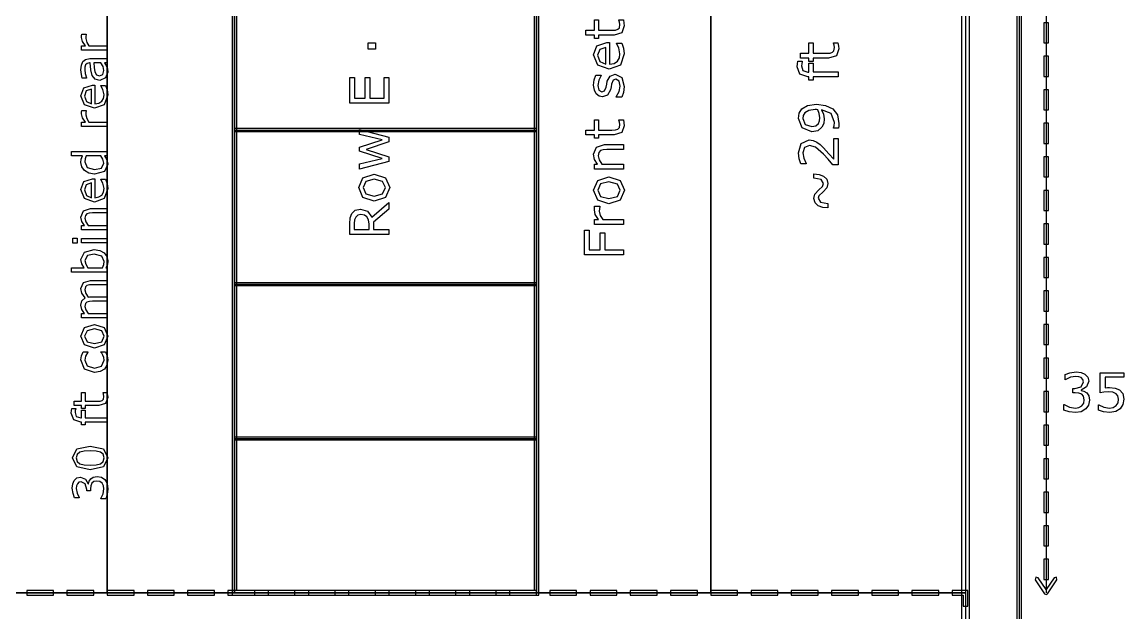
# Model space of a CAD drawing. Extents: x -17 to 192, y 167 to 459.
# Drawn here: x 26.8 to 70.27, y 374.39 to 397.69 of the extents above; entities that cross this region are included whole.
import ezdxf

# ---------------------------------------------------------------- set-up
doc = ezdxf.new("R2010")
doc.units = 0

msp = doc.modelspace()

# ---------------------------------------------------------------- linework, layer by layer
at = {"layer": 'Layer 1', "color": 7}
for points in [[(4.603848, 443.071168), (4.603848, 323.426942), (64.187733, 323.426942), (64.187733, 443.071168), (4.603848, 443.071168)], [(4.92114, 442.753876), (63.870439, 442.753876), (63.870439, 323.744236), (4.92114, 323.744236), (4.92114, 442.753876)], [(66.053249, 442.912522), (66.053249, 323.585589), (66.238251, 323.585589), (66.238251, 442.912522), (66.053249, 442.912522)], [(35.097038, 436.125865), (35.097038, 375.086773), (47.188275, 375.086773), (47.188275, 436.125865), (35.097038, 436.125865)], [(4.762494, 375.179274), (64.029086, 375.179274), (64.029086, 330.993913), (4.762494, 330.993913), (4.762494, 375.179274)]]:
    msp.add_lwpolyline(points, close=True, dxfattribs=at)
for points in [[(66.14575, 442.912522), (66.14575, 323.585589)], [(25.135385, 436.033364), (30.162462, 436.033364), (30.162462, 375.179274), (25.135385, 375.179274), (25.135385, 436.033364)], [(25.135385, 436.033364), (35.189539, 436.033364), (35.189539, 375.179274), (25.135385, 375.179274), (25.135385, 436.033364)], [(30.162462, 436.033364), (35.189539, 436.033364), (35.189539, 375.179274), (30.162462, 375.179274), (30.162462, 436.033364)], [(35.189539, 436.033364), (47.095774, 436.033364), (47.095774, 375.179274), (35.189539, 375.179274), (35.189539, 436.033364)], [(47.095774, 436.033364), (53.974932, 436.033364), (53.974932, 375.179274), (47.095774, 375.179274), (47.095774, 436.033364)], [(53.974932, 436.033364), (64.029086, 436.033364), (64.029086, 375.179274), (53.974932, 375.179274), (53.974932, 436.033364)], [(67.204082, 436.033364), (67.204082, 375.179274)], [(35.28204, 435.940863), (47.003273, 435.940863), (47.003273, 375.271775), (35.28204, 375.271775), (35.28204, 435.940863)], [(50.525001, 397.775749), (50.54876, 397.655858), (50.558074, 397.541138), (50.462988, 397.272419), (50.158098, 397.180437), (49.544184, 397.180437), (49.544184, 397.049178), (49.380886, 397.049178), (49.380886, 397.180437), (49.049122, 397.180437), (49.049122, 397.374739), (49.380886, 397.374739), (49.380886, 397.775749), (49.544184, 397.775749), (49.544184, 397.374739), (50.070249, 397.374739), (50.212875, 397.378866), (50.307958, 397.407804), (50.368937, 397.469817), (50.387537, 397.591771), (50.374096, 397.69099), (50.350336, 397.765404), (50.350336, 397.775749), (50.525001, 397.775749)], [(67.111581, 397.668829), (67.111581, 396.87508), (67.296583, 396.87508), (67.296583, 397.668829), (67.111581, 397.668829)], [(29.337641, 397.209742), (29.337641, 397.200699), (29.324967, 397.126543), (29.320443, 397.04244), (29.355712, 396.890511), (29.445241, 396.749435), (30.162396, 396.749435), (30.162396, 396.57942), (29.152253, 396.57942), (29.152253, 396.749435), (29.301467, 396.749435), (29.186617, 396.927589), (29.152253, 397.085848), (29.154978, 397.150056), (29.163127, 397.209742), (29.337641, 397.209742)], [(40.746765, 396.873589), (40.746765, 396.626577), (40.454276, 396.626577), (40.454276, 396.873589), (40.746765, 396.873589)], [(49.978264, 396.881747), (49.978264, 396.031155), (50.1643, 396.063193), (50.293491, 396.151043), (50.367905, 396.278167), (50.392696, 396.441465), (50.346188, 396.678142), (50.253168, 396.848674), (50.253168, 396.859019), (50.465041, 396.859019), (50.534288, 396.658515), (50.562193, 396.443542), (50.407163, 395.994992), (49.964815, 395.83376), (49.51523, 395.987755), (49.348831, 396.394967), (49.485258, 396.754633), (49.87283, 396.881757), (49.978264, 396.881747)], [(49.829436, 396.692612), (49.592758, 396.615097), (49.509042, 396.384619), (49.601027, 396.135541), (49.829436, 396.031155), (49.829436, 396.692612)], [(58.991681, 396.868483), (59.015441, 396.748595), (59.024754, 396.633872), (58.929668, 396.365156), (58.624779, 396.273171), (58.010864, 396.273171), (58.010864, 396.141914), (57.847566, 396.141914), (57.847566, 396.273171), (57.515803, 396.273171), (57.515803, 396.467476), (57.847566, 396.467476), (57.847566, 396.868483), (58.010864, 396.868483), (58.010864, 396.467476), (58.536929, 396.467476), (58.679555, 396.471603), (58.774639, 396.500543), (58.835617, 396.562554), (58.854217, 396.684511), (58.840776, 396.783729), (58.817017, 396.858143), (58.817017, 396.868488), (58.991681, 396.868483)], [(30.162396, 396.25205), (30.162396, 396.082939), (30.05478, 396.082939), (30.098187, 396.021444), (30.141597, 395.947289), (30.175961, 395.84962), (30.190434, 395.7203), (30.099999, 395.48879), (29.869394, 395.393835), (29.684003, 395.442669), (29.571868, 395.583746), (29.516702, 395.805308), (29.495007, 396.082939), (29.468786, 396.082939), (29.372925, 396.06214), (29.313241, 396.004263), (29.285205, 395.917446), (29.277982, 395.811639), (29.29608, 395.662424), (29.346721, 395.492408), (29.346721, 395.483365), (29.173993, 395.483365), (29.144151, 395.627154), (29.127879, 395.812544), (29.145977, 395.997932), (29.205664, 396.135392), (29.31328, 396.222208), (29.476965, 396.252051), (30.162396, 396.25205)], [(29.913704, 396.082939), (29.632455, 396.082939), (29.646028, 395.899359), (29.672248, 395.732961), (29.737359, 395.614493), (29.857636, 395.569276), (29.988766, 395.621728), (30.032174, 395.781795), (29.997809, 395.94548), (29.913707, 396.082939), (29.913704, 396.082939)], [(57.581949, 396.146047), (57.581949, 396.135702), (57.563349, 396.051985), (57.553003, 395.961035), (57.608812, 395.779134), (57.808284, 395.723326), (57.847558, 395.723326), (57.847558, 396.073692), (58.010856, 396.073692), (58.010856, 395.729525), (59.002016, 395.729525), (59.002016, 395.535223), (58.010864, 395.535223), (58.010864, 395.403966), (57.847566, 395.403966), (57.847566, 395.535223), (57.809326, 395.535223), (57.494099, 395.637543), (57.383512, 395.933132), (57.389703, 396.049919), (57.404175, 396.146037), (57.581949, 396.146047)], [(67.111581, 396.345914), (67.111581, 395.552165), (67.296583, 395.552165), (67.296583, 396.345914), (67.111581, 396.345914)], [(50.20254, 395.637381), (50.461956, 395.506122), (50.563241, 395.149556), (50.533269, 394.913911), (50.466089, 394.735111), (50.248014, 394.735111), (50.248014, 394.745456), (50.358602, 394.950095), (50.398908, 395.166103), (50.357567, 395.366607), (50.227345, 395.438954), (50.123991, 395.39968), (50.064047, 395.248785), (50.042351, 395.140264), (50.01548, 395.019342), (49.897656, 394.803334), (49.705421, 394.740289), (49.571063, 394.769229), (49.458409, 394.859145), (49.381926, 395.005906), (49.352988, 395.20641), (49.378838, 395.415182), (49.439814, 395.591915), (49.647554, 395.591915), (49.647554, 395.58157), (49.555569, 395.400701), (49.517329, 395.191929), (49.55867, 395.012095), (49.679592, 394.938715), (49.787079, 394.983157), (49.845991, 395.123717), (49.870782, 395.243605), (49.89351, 395.355227), (49.999962, 395.563999), (50.202535, 395.637381), (50.20254, 395.637381)], [(29.674957, 395.20935), (29.674957, 394.465081), (29.837739, 394.493116), (29.950783, 394.569985), (30.015894, 394.681218), (30.03759, 394.824103), (29.996894, 395.031196), (29.915503, 395.180412), (29.915503, 395.189455), (30.100894, 395.189455), (30.161483, 395.014014), (30.185904, 394.825912), (30.050252, 394.43343), (29.663197, 394.292353), (29.269809, 394.4271), (29.124212, 394.783408), (29.243584, 395.098117), (29.582711, 395.209351), (29.674957, 395.20935)], [(41.274896, 395.503134), (41.274896, 394.489244), (39.735973, 394.489244), (39.735973, 395.503134), (39.917874, 395.503134), (39.917874, 394.693881), (40.339553, 394.693881), (40.339553, 395.503134), (40.521454, 395.503134), (40.521454, 394.693881), (41.092995, 394.693881), (41.092995, 395.503134), (41.274896, 395.503134)], [(29.544735, 395.043857), (29.337641, 394.976032), (29.264391, 394.774365), (29.344877, 394.556419), (29.544735, 394.465081), (29.544735, 395.043857)], [(67.111581, 395.022999), (67.111581, 394.22925), (67.296583, 394.22925), (67.296583, 395.022999), (67.111581, 395.022999)], [(58.140055, 394.450031), (58.505923, 394.403522), (58.786008, 394.265029), (58.967909, 394.029383), (59.031988, 393.696588), (59.025797, 393.595303), (59.008228, 393.510554), (58.810823, 393.510554), (58.810823, 393.5209), (58.840795, 393.605648), (58.854236, 393.727605), (58.717809, 394.085205), (58.339537, 394.236099), (58.422219, 394.055233), (58.447011, 393.870231), (58.428411, 393.697633), (58.356063, 393.543638), (58.195866, 393.406176), (57.963324, 393.360703), (57.579885, 393.515732), (57.432092, 393.894001), (57.467231, 394.100707), (57.570582, 394.267106), (57.791758, 394.402498), (58.140058, 394.450041), (58.140055, 394.450031)], [(29.337641, 394.203728), (29.337641, 394.194685), (29.324967, 394.120529), (29.320443, 394.036426), (29.355712, 393.884497), (29.445241, 393.743421), (30.162396, 393.743421), (30.162396, 393.573405), (29.152253, 393.573405), (29.152253, 393.743421), (29.301467, 393.743421), (29.186617, 393.921575), (29.152253, 394.079834), (29.154978, 394.144042), (29.163127, 394.203728), (29.337641, 394.203728)], [(58.095613, 394.241256), (57.838264, 394.208183), (57.687369, 394.117233), (57.621223, 394.012847), (57.60056, 393.891924), (57.693579, 393.656282), (57.955061, 393.570498), (58.115258, 393.598404), (58.223777, 393.692455), (58.267187, 393.794772), (58.277532, 393.918795), (58.255836, 394.082093), (58.192792, 394.237123), (58.150416, 394.23924), (58.095639, 394.241357), (58.095613, 394.241256)], [(35.189539, 393.488211), (35.189539, 393.382791), (47.095774, 393.382791), (47.095774, 393.488211), (35.189539, 393.488211)], [(35.189539, 393.435501), (47.095774, 393.435501)], [(40.120446, 393.449515), (41.274896, 393.148758), (41.274896, 392.968924), (40.385029, 392.672302), (41.274896, 392.377748), (41.274896, 392.198948), (40.120446, 391.89509), (40.120446, 392.09766), (41.014446, 392.309533), (40.120446, 392.597889), (40.120446, 392.758086), (41.014446, 393.053672), (40.120446, 393.254179), (40.120446, 393.449515)], [(50.525001, 393.833875), (50.54876, 393.713984), (50.558074, 393.599264), (50.462988, 393.330548), (50.158098, 393.238563), (49.544184, 393.238563), (49.544184, 393.107306), (49.380886, 393.107306), (49.380886, 393.238563), (49.049122, 393.238563), (49.049122, 393.432865), (49.380886, 393.432865), (49.380886, 393.833875), (49.544184, 393.833875), (49.544184, 393.432865), (50.070249, 393.432865), (50.212875, 393.436993), (50.307958, 393.46593), (50.368937, 393.527943), (50.387537, 393.6499), (50.374096, 393.749118), (50.350336, 393.823532), (50.350336, 393.833878), (50.525001, 393.833875)], [(67.111581, 393.700084), (67.111581, 392.906335), (67.296583, 392.906335), (67.296583, 393.700084), (67.111581, 393.700084)], [(59.002016, 393.106444), (59.002016, 392.064648), (58.786008, 392.064648), (58.599974, 392.281688), (58.414972, 392.485295), (58.110083, 392.757112), (57.865135, 392.830492), (57.678066, 392.75091), (57.609854, 392.530769), (57.642927, 392.327165), (57.744212, 392.113226), (57.744212, 392.10288), (57.527172, 392.10288), (57.461026, 392.298217), (57.431054, 392.535929), (57.545775, 392.906967), (57.8548, 393.041324), (58.019132, 393.018597), (58.16279, 392.953486), (58.288883, 392.8584), (58.426342, 392.727143), (58.63718, 392.498734), (58.825282, 392.278593), (58.825282, 393.106446), (59.002016, 393.106444)], [(30.162396, 392.587679), (30.162396, 392.417664), (30.056589, 392.417664), (30.155162, 392.264831), (30.190431, 392.092103), (30.051163, 391.804524), (29.665012, 391.698716), (29.436214, 391.73489), (29.265293, 391.834367), (29.160391, 391.977252), (29.124217, 392.147267), (29.141389, 392.288344), (29.192937, 392.417664), (28.755238, 392.417664), (28.755238, 392.587679), (30.162396, 392.587679)], [(50.535346, 392.860292), (50.535346, 392.66599), (49.878021, 392.66599), (49.729193, 392.656676), (49.61964, 392.622569), (49.555561, 392.548155), (49.533865, 392.422065), (49.57314, 392.255669), (49.673393, 392.08927), (50.535346, 392.08927), (50.535346, 391.894966), (49.380896, 391.894966), (49.380896, 392.08927), (49.509052, 392.08927), (49.391231, 392.277373), (49.348855, 392.476842), (49.461512, 392.762097), (49.786039, 392.860281), (50.535346, 392.860292)], [(29.913704, 392.417664), (29.334024, 392.417664), (29.291521, 392.294674), (29.279774, 392.176206), (29.379251, 391.953739), (29.661405, 391.874158), (29.935418, 391.935653), (30.028565, 392.132798), (29.996913, 392.2793), (29.913714, 392.417664), (29.913704, 392.417664)], [(67.111581, 392.377169), (67.111581, 391.58342), (67.296583, 391.58342), (67.296583, 392.377169), (67.111581, 392.377169)], [(40.698187, 391.696653), (41.143639, 391.551958), (41.306934, 391.164386), (41.143639, 390.774745), (40.698187, 390.631084), (40.252738, 390.774745), (40.088405, 391.164386), (40.252738, 391.551958), (40.698187, 391.696653), (40.698187, 391.696653)], [(58.043937, 391.704982), (58.245473, 391.681222), (58.422206, 391.614045), (58.547264, 391.499322), (58.592738, 391.32879), (58.552431, 391.156192), (58.40567, 390.993928), (58.243406, 390.840965), (58.210333, 390.741746), (58.301284, 390.592918), (58.593772, 390.53194), (58.593772, 390.359329), (58.393269, 390.382056), (58.215501, 390.449234), (58.092512, 390.564989), (58.044969, 390.735521), (58.085278, 390.907087), (58.232037, 391.071419), (58.380865, 391.206809), (58.427373, 391.322564), (58.322988, 391.478628), (58.043937, 391.532371), (58.043937, 391.704982)], [(29.674957, 391.510614), (29.674957, 390.766345), (29.837739, 390.79438), (29.950783, 390.871248), (30.015894, 390.982482), (30.03759, 391.125367), (29.996894, 391.33246), (29.915503, 391.481675), (29.915503, 391.490719), (30.100894, 391.490719), (30.161483, 391.315278), (30.185904, 391.127176), (30.050252, 390.734694), (29.663197, 390.593617), (29.269809, 390.728363), (29.124212, 391.084672), (29.243584, 391.399381), (29.582711, 391.510614), (29.674957, 391.510614)], [(29.544735, 391.345121), (29.337641, 391.277295), (29.264391, 391.075628), (29.344877, 390.857683), (29.544735, 390.766345), (29.544735, 391.345121)], [(40.698187, 391.496149), (40.365392, 391.408297), (40.255839, 391.164386), (40.365392, 390.918406), (40.698187, 390.831591), (41.027884, 390.91944), (41.139504, 391.164386), (41.028916, 391.407265), (40.698187, 391.496149), (40.698187, 391.496149)], [(49.958637, 391.594222), (50.404089, 391.449527), (50.567384, 391.061955), (50.404089, 390.672314), (49.958637, 390.528654), (49.513188, 390.672314), (49.348855, 391.061955), (49.513188, 391.449527), (49.958637, 391.594222), (49.958637, 391.594222)], [(49.958637, 391.393716), (49.625842, 391.305866), (49.516289, 391.061955), (49.625842, 390.815975), (49.958637, 390.729157), (50.288334, 390.81701), (50.399954, 391.061955), (50.289366, 391.304835), (49.958637, 391.393716), (49.958637, 391.393716)], [(67.111581, 391.054254), (67.111581, 390.260505), (67.296583, 390.260505), (67.296583, 391.054254), (67.111581, 391.054254)], [(41.274896, 390.581475), (41.274896, 390.31586), (40.663048, 389.801164), (40.663048, 389.512808), (41.274896, 389.512808), (41.274896, 389.30817), (39.735973, 389.30817), (39.735973, 389.739151), (39.754573, 389.971696), (39.81865, 390.139127), (39.951976, 390.269352), (40.154546, 390.316892), (40.433599, 390.233178), (40.602064, 390.0027), (41.274896, 390.581475)], [(49.592769, 390.427369), (49.592769, 390.417024), (49.578296, 390.332272), (49.573137, 390.236155), (49.613444, 390.062522), (49.715763, 389.901293), (50.535346, 389.901293), (50.535346, 389.706989), (49.380896, 389.706989), (49.380896, 389.901293), (49.551428, 389.901293), (49.420171, 390.104898), (49.380896, 390.285764), (49.383992, 390.359146), (49.393305, 390.427358), (49.592769, 390.427369)], [(30.162396, 390.33769), (30.162396, 390.167675), (29.587238, 390.167675), (29.457012, 390.159536), (29.361154, 390.129693), (29.305086, 390.064581), (29.286089, 389.954252), (29.320453, 389.808654), (29.408173, 389.663055), (30.162396, 389.663055), (30.162396, 389.49304), (29.152253, 389.49304), (29.152253, 389.663055), (29.264391, 389.663055), (29.161296, 389.827645), (29.124217, 390.002182), (29.22279, 390.251779), (29.506751, 390.337691), (30.162396, 390.33769)], [(40.169021, 390.102953), (40.052234, 390.079193), (39.965417, 390.00271), (39.924075, 389.897292), (39.911666, 389.753632), (39.911666, 389.512819), (40.492508, 389.512819), (40.492508, 389.719524), (40.475972, 389.889024), (40.411892, 390.012013), (40.312674, 390.080225), (40.169013, 390.102953), (40.169021, 390.102953)], [(67.111581, 389.731339), (67.111581, 388.93759), (67.296583, 388.93759), (67.296583, 389.731339), (67.111581, 389.731339)], [(28.983144, 389.167479), (28.983144, 388.975759), (28.806797, 388.975759), (28.806797, 389.167479), (28.983144, 389.167479)], [(30.162396, 389.156627), (30.162396, 388.986611), (29.152253, 388.986611), (29.152253, 389.156627), (30.162396, 389.156627)], [(49.178324, 389.488925), (49.178324, 388.71068), (49.612406, 388.71068), (49.612406, 389.379371), (49.794307, 389.379371), (49.794307, 388.71068), (50.535346, 388.71068), (50.535346, 388.506041), (48.996423, 388.506041), (48.996423, 389.488925), (49.178324, 389.488925)], [(29.649637, 388.719832), (29.87753, 388.683659), (30.047546, 388.587799), (30.155162, 388.446722), (30.190431, 388.277612), (30.169635, 388.127492), (30.115377, 388.000885), (30.162396, 387.990033), (30.162396, 387.83087), (28.755248, 387.83087), (28.755248, 388.000885), (29.258059, 388.000885), (29.162201, 388.152813), (29.124217, 388.33368), (29.261676, 388.615833), (29.649637, 388.719832), (29.649637, 388.719832)], [(29.654161, 388.544391), (29.380148, 388.484705), (29.286097, 388.292081), (29.318654, 388.141961), (29.400947, 388.000885), (29.979723, 388.000885), (30.02494, 388.124779), (30.037613, 388.243247), (29.945372, 388.463905), (29.654174, 388.544391), (29.654161, 388.544391)], [(67.111581, 388.408424), (67.111581, 387.614675), (67.296583, 387.614675), (67.296583, 388.408424), (67.111581, 388.408424)], [(30.162396, 387.5035), (30.162396, 387.333484), (29.587238, 387.333484), (29.461534, 387.327153), (29.364771, 387.302737), (29.305988, 387.243051), (29.286092, 387.130913), (29.322266, 386.988028), (29.412697, 386.845143), (29.461532, 386.849665), (29.515792, 386.851464), (30.162396, 386.851464), (30.162396, 386.681449), (29.587238, 386.681449), (29.460632, 386.675117), (29.363866, 386.650702), (29.305988, 386.591015), (29.286092, 386.478878), (29.320456, 386.338706), (29.408176, 386.199438), (30.162396, 386.199438), (30.162396, 386.029423), (29.152253, 386.029423), (29.152253, 386.199438), (29.264391, 386.199438), (29.161296, 386.357697), (29.124217, 386.526808), (29.167625, 386.701345), (29.287902, 386.808961), (29.163103, 386.997062), (29.124217, 387.178834), (29.225502, 387.423909), (29.506751, 387.503491), (30.162396, 387.5035)], [(35.189539, 387.402802), (35.189539, 387.297382), (47.095774, 387.297382), (47.095774, 387.402802), (35.189539, 387.402802)], [(35.189539, 387.350092), (47.095774, 387.350092)], [(67.111581, 387.085509), (67.111581, 386.29176), (67.296583, 386.29176), (67.296583, 387.085509), (67.111581, 387.085509)], [(29.657778, 385.766269), (30.047548, 385.639662), (30.190434, 385.300536), (30.047548, 384.959601), (29.657778, 384.833898), (29.26801, 384.959601), (29.12422, 385.300536), (29.26801, 385.639662), (29.657778, 385.766269), (29.657778, 385.766269)], [(29.657778, 385.590828), (29.366583, 385.51396), (29.270722, 385.300536), (29.366583, 385.085304), (29.657778, 385.00934), (29.946263, 385.086208), (30.043932, 385.300536), (29.947166, 385.513055), (29.657778, 385.590828), (29.657778, 385.590828)], [(67.111581, 385.762594), (67.111581, 384.968845), (67.296583, 384.968845), (67.296583, 385.762594), (67.111581, 385.762594)], [(30.099095, 384.687396), (30.162399, 384.52552), (30.18502, 384.363643), (30.153368, 384.162881), (30.0557, 384.006431), (29.891111, 383.904241), (29.658696, 383.868067), (29.269831, 384.003718), (29.128755, 384.363643), (29.153176, 384.533659), (29.212861, 384.687396), (29.401868, 384.687396), (29.401868, 384.678353), (29.308722, 384.517381), (29.276165, 384.356409), (29.373833, 384.127612), (29.658699, 384.044413), (29.939948, 384.125803), (30.037616, 384.356409), (30.024043, 384.461312), (29.988774, 384.557172), (29.948983, 384.626805), (29.911905, 384.678353), (29.911905, 384.687396), (30.099095, 384.687396)], [(67.111581, 384.439679), (67.111581, 383.64593), (67.296583, 383.64593), (67.296583, 384.439679), (67.111581, 384.439679)], [(68.80605, 383.064054), (68.887698, 382.952434), (68.919736, 382.778802), (68.881496, 382.585532), (68.774009, 382.432568), (68.591076, 382.325081), (68.361633, 382.290977), (68.109451, 382.32198), (67.905846, 382.388126), (67.905846, 382.604134), (67.921351, 382.604134), (68.128056, 382.508017), (68.357497, 382.469777), (68.495991, 382.491472), (68.614846, 382.555552), (68.685128, 382.655802), (68.708887, 382.794296), (68.682016, 382.930722), (68.609669, 383.016503), (68.497014, 383.059913), (68.354388, 383.072322), (68.261369, 383.072322), (68.261369, 383.243888), (68.333716, 383.243888), (68.583829, 383.308999), (68.677881, 383.501237), (68.654121, 383.598387), (68.587975, 383.667634), (68.49289, 383.704842), (68.378169, 383.715187), (68.169397, 383.680048), (67.960623, 383.580829), (67.950277, 383.580829), (67.950277, 383.796835), (68.145614, 383.862981), (68.383326, 383.893987), (68.581763, 383.873323), (68.736793, 383.807177), (68.849447, 383.687287), (68.887687, 383.522957), (68.796737, 383.298681), (68.583829, 383.178793), (68.583829, 383.16432), (68.697518, 383.129181), (68.806039, 383.064067), (68.80605, 383.064054)], [(70.274692, 382.811874), (70.235417, 382.606201), (70.127931, 382.440836), (69.950165, 382.329217), (69.712453, 382.290977), (69.469574, 382.317848), (69.272171, 382.380893), (69.272171, 382.598967), (69.286644, 382.598967), (69.485081, 382.506982), (69.708323, 382.469777), (69.849917, 382.49044), (69.972906, 382.562788), (70.041121, 382.66924), (70.06488, 382.812901), (70.036975, 382.947262), (69.961526, 383.035111), (69.830269, 383.089888), (69.658703, 383.106424), (69.483004, 383.094015), (69.338312, 383.069224), (69.338312, 383.861941), (70.264352, 383.861941), (70.264352, 383.681072), (69.537781, 383.681072), (69.537781, 383.271796), (69.628731, 383.277988), (69.709347, 383.280104), (69.928453, 383.258409), (70.101054, 383.183995), (70.22921, 383.037233), (70.274687, 382.811925), (70.274692, 382.811874)], [(30.153355, 383.084008), (30.174151, 382.979104), (30.182301, 382.878723), (30.0991, 382.643596), (29.832321, 382.56311), (29.295146, 382.56311), (29.295146, 382.448259), (29.15226, 382.448259), (29.15226, 382.56311), (28.861968, 382.56311), (28.861968, 382.733125), (29.15226, 382.733125), (29.15226, 383.084008), (29.295146, 383.084008), (29.295146, 382.733125), (29.755451, 382.733125), (29.88025, 382.736742), (29.963451, 382.762062), (30.016807, 382.816323), (30.033078, 382.923034), (30.021331, 383.009851), (30.000535, 383.074963), (30.000535, 383.084006), (30.153355, 383.084008)], [(67.111581, 383.116764), (67.111581, 382.323015), (67.296583, 382.323015), (67.296583, 383.116764), (67.111581, 383.116764)], [(28.91984, 382.451876), (28.91984, 382.442833), (28.903568, 382.369581), (28.89452, 382.29), (28.943354, 382.130837), (29.117891, 382.082002), (29.152255, 382.082002), (29.152255, 382.388573), (29.295141, 382.388573), (29.295141, 382.087429), (30.162396, 382.087429), (30.162396, 381.917414), (29.295138, 381.917414), (29.295138, 381.802563), (29.152253, 381.802563), (29.152253, 381.917414), (29.118791, 381.917414), (28.842968, 382.006943), (28.746205, 382.265583), (28.751629, 382.367773), (28.764302, 382.451876), (28.91984, 382.451876)], [(67.111581, 381.793849), (67.111581, 381.0001), (67.296583, 381.0001), (67.296583, 381.793849), (67.111581, 381.793849)], [(35.189539, 381.317393), (35.189539, 381.211973), (47.095774, 381.211973), (47.095774, 381.317393), (35.189539, 381.317393)], [(35.189539, 381.264683), (47.095774, 381.264683)], [(29.488667, 380.96786), (30.021323, 380.853914), (30.190434, 380.502127), (30.018608, 380.147627), (29.490477, 380.036394), (28.960536, 380.149436), (28.788713, 380.502127), (28.963248, 380.855723), (29.488667, 380.96786), (29.488667, 380.96786)], [(29.899236, 380.73002), (29.727414, 380.772523), (29.488667, 380.784279), (29.249923, 380.772523), (29.0781, 380.729115), (28.973196, 380.642299), (28.937927, 380.502127), (28.973196, 380.361051), (29.079908, 380.27333), (29.254445, 380.230826), (29.490477, 380.219973), (29.726509, 380.229921), (29.896524, 380.272425), (30.004141, 380.356528), (30.041217, 380.502127), (30.005948, 380.643203), (29.899236, 380.730019), (29.899236, 380.73002)], [(67.111581, 380.470934), (67.111581, 379.677185), (67.296583, 379.677185), (67.296583, 380.470934), (67.111581, 380.470934)], [(29.513988, 379.673755), (29.611656, 379.745197), (29.763585, 379.773232), (29.932696, 379.739771), (30.066538, 379.64572), (30.160586, 379.485653), (30.190431, 379.28489), (30.163301, 379.064232), (30.105423, 378.886078), (29.916416, 378.886078), (29.916416, 378.899643), (30.000519, 379.08051), (30.033981, 379.281273), (30.014984, 379.402454), (29.958916, 379.506453), (29.871193, 379.567948), (29.750014, 379.588747), (29.63064, 379.565233), (29.55558, 379.50193), (29.517599, 379.403357), (29.506751, 379.278558), (29.506751, 379.197168), (29.356632, 379.197168), (29.356632, 379.260472), (29.29966, 379.479321), (29.131454, 379.561616), (29.046446, 379.540817), (28.985854, 379.482939), (28.953299, 379.39974), (28.944251, 379.299359), (28.974998, 379.116683), (29.061813, 378.934007), (29.061813, 378.924964), (28.872808, 378.924964), (28.81493, 379.095883), (28.7878, 379.303881), (28.805897, 379.477513), (28.863775, 379.613164), (28.968677, 379.711736), (29.112467, 379.745197), (29.308708, 379.665615), (29.41361, 379.479322), (29.426284, 379.479322), (29.457031, 379.578799), (29.514006, 379.673754), (29.513988, 379.673755)], [(67.111581, 379.148019), (67.111581, 378.35427), (67.296583, 378.35427), (67.296583, 379.148019), (67.111581, 379.148019)], [(67.111581, 377.825104), (67.111581, 377.031355), (67.296583, 377.031355), (67.296583, 377.825104), (67.111581, 377.825104)], [(67.111581, 376.502189), (67.111581, 375.70844), (67.296583, 375.70844), (67.296583, 376.502189), (67.111581, 376.502189)], [(66.795322, 375.792673), (66.77569, 375.696555), (67.14621, 375.140518), (67.204087, 375.109462), (67.261965, 375.140518), (67.632484, 375.696555), (67.612852, 375.792673), (67.516734, 375.773543), (67.204082, 375.304848), (66.89144, 375.773551), (66.795322, 375.792681), (66.795322, 375.792673)], [(26.987466, 375.271775), (26.987466, 375.086773), (28.045798, 375.086773), (28.045798, 375.271775), (26.987466, 375.271775)], [(28.574964, 375.271775), (28.574964, 375.086773), (29.633296, 375.086773), (29.633296, 375.271775), (28.574964, 375.271775)], [(30.162462, 375.271775), (30.162462, 375.086773), (31.220794, 375.086773), (31.220794, 375.271775), (30.162462, 375.271775)], [(31.74996, 375.271775), (31.74996, 375.086773), (32.808292, 375.086773), (32.808292, 375.271775), (31.74996, 375.271775)], [(33.337458, 375.271775), (33.337458, 375.086773), (34.39579, 375.086773), (34.39579, 375.271775), (33.337458, 375.271775)], [(34.924956, 375.271775), (34.924956, 375.086773), (35.983288, 375.086773), (35.983288, 375.271775), (34.924956, 375.271775)], [(36.512454, 375.271775), (36.512454, 375.086773), (37.570786, 375.086773), (37.570786, 375.271775), (36.512454, 375.271775)], [(38.099952, 375.271775), (38.099952, 375.086773), (39.158284, 375.086773), (39.158284, 375.271775), (38.099952, 375.271775)], [(39.68745, 375.271775), (39.68745, 375.086773), (40.745782, 375.086773), (40.745782, 375.271775), (39.68745, 375.271775)], [(41.274948, 375.271775), (41.274948, 375.086773), (42.33328, 375.086773), (42.33328, 375.271775), (41.274948, 375.271775)], [(42.862446, 375.271775), (42.862446, 375.086773), (43.920778, 375.086773), (43.920778, 375.271775), (42.862446, 375.271775)], [(44.449944, 375.271775), (44.449944, 375.086773), (45.508276, 375.086773), (45.508276, 375.271775), (44.449944, 375.271775)], [(46.037442, 375.271775), (46.037442, 375.086773), (47.095774, 375.086773), (47.095774, 375.271775), (46.037442, 375.271775)], [(47.62494, 375.271775), (47.62494, 375.086773), (48.683272, 375.086773), (48.683272, 375.271775), (47.62494, 375.271775)], [(49.212438, 375.271775), (49.212438, 375.086773), (50.27077, 375.086773), (50.27077, 375.271775), (49.212438, 375.271775)], [(50.799936, 375.271775), (50.799936, 375.086773), (51.858268, 375.086773), (51.858268, 375.271775), (50.799936, 375.271775)], [(52.387434, 375.271775), (52.387434, 375.086773), (53.445766, 375.086773), (53.445766, 375.271775), (52.387434, 375.271775)], [(53.974932, 375.271775), (53.974932, 375.086773), (55.033264, 375.086773), (55.033264, 375.271775), (53.974932, 375.271775)], [(55.56243, 375.271775), (55.56243, 375.086773), (56.620762, 375.086773), (56.620762, 375.271775), (55.56243, 375.271775)], [(57.149928, 375.271775), (57.149928, 375.086773), (58.20826, 375.086773), (58.20826, 375.271775), (57.149928, 375.271775)], [(58.737426, 375.271775), (58.737426, 375.086773), (59.795758, 375.086773), (59.795758, 375.271775), (58.737426, 375.271775)], [(60.324924, 375.271775), (60.324924, 375.086773), (61.383256, 375.086773), (61.383256, 375.271775), (60.324924, 375.271775)], [(61.912422, 375.271775), (61.912422, 375.086773), (62.970754, 375.086773), (62.970754, 375.271775), (61.912422, 375.271775)], [(63.49992, 375.271775), (63.49992, 375.086773), (63.936585, 375.086773), (63.936585, 374.650108), (64.121587, 374.650108), (64.121587, 375.271775), (63.49992, 375.271775)]]:
    msp.add_lwpolyline(points, dxfattribs=at)

doc.saveas('drawing.dxf')
